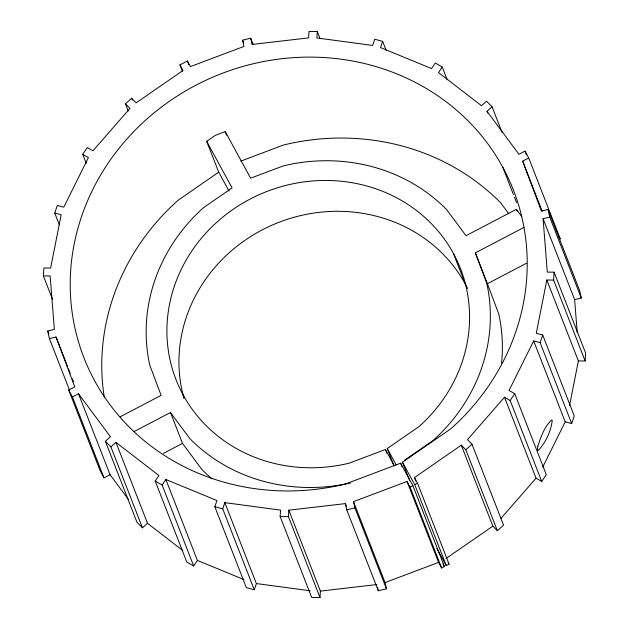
<?xml version="1.0" encoding="UTF-8"?>
<svg xmlns="http://www.w3.org/2000/svg" width="629" height="629" viewBox="0 0 629 629"><rect width="100%" height="100%" fill="white"/><g stroke="black" fill="none" stroke-linecap="round" stroke-linejoin="round"><path stroke-width="0.94" d="M52.6 299.538L43.377 275.895L43.849 268.009L50.619 268.064L61.178 214.764L54.739 213.042L57.341 205.447L63.781 207.161L88.398 157.62L82.729 154.357L87.282 147.556L92.95 150.818L129.951 108.408L125.438 103.816L131.634 98.289L136.147 102.873L183.008 70.479L179.949 64.881L187.371 60.997L190.422 66.595L243.942 46.428L242.566 40.201L250.696 38.22L253.18 44.588M346.43 506.345L345.368 503.617L288.829 510.182L320.381 591.118L319.996 597.55L311.701 597.479L280.149 516.551L280.534 510.119L224.828 502.634L222.705 508.837L254.265 589.766L246.371 587.659L214.819 506.73L216.934 500.527L165.867 479.502L162.148 485.045L193.701 565.982L197.42 560.431L165.867 479.502M319.996 597.55L288.444 516.621L288.829 510.182M250.696 38.22L252.08 44.455L308.619 37.882L309.004 31.45L317.299 31.521L316.914 37.952L372.62 45.437L374.735 39.234L382.629 41.341L386.175 50.438M553.599 280.062L546.829 280.007L578.381 360.936L585.151 360.991L553.599 280.062L554.07 272.176L547.301 272.121L543.086 218.703L549.722 217.091L581.275 298.02L574.639 299.632L577.241 332.655M585.151 360.991L585.623 353.105L554.07 272.176M546.829 280.007L536.27 333.307L542.709 335.021L574.261 415.958L571.659 423.553L565.219 421.839L533.667 340.902L540.107 342.624L571.659 423.553M569.52 405.666L578.381 360.936M382.629 41.341L380.506 47.545L431.58 68.569L435.299 63.018L442.242 67.02L447.211 79.757M254.265 589.766L256.38 583.563L224.828 502.634M540.107 342.624L542.709 335.021M533.667 340.902L509.05 390.452L514.719 393.715L546.271 474.643L541.718 481.444L536.05 478.182L504.497 397.245L467.496 439.663L472.009 444.255L503.562 525.184L497.366 530.711L492.853 526.127L461.301 445.19L414.44 477.592L415.863 481.224M542.764 467.033L565.219 421.839M193.701 565.982L186.758 561.98L155.198 481.043L158.917 475.5L115.956 442.376L110.901 446.881L142.453 527.817L147.508 523.304L115.956 442.376M442.242 67.02L438.531 72.571L481.492 105.696L486.547 101.183L492.082 106.812L502.005 132.271M541.718 481.444L510.166 400.516L514.719 393.715M500.967 518.398L536.05 478.182M142.453 527.817L136.918 522.188L105.365 441.259L110.421 436.746L78.499 393.77L72.453 396.938L104.005 477.867L110.059 474.698L128.63 499.701M487.734 113.141L487.027 111.325L492.082 106.812M497.366 530.711L465.814 449.782L472.009 444.255M229.066 191.153L218.719 172.165L206.689 141.313L215.346 135.329L225.237 131.603L250.633 178.196L283.16 165.938A173.628 161.771 -21.3 0 1 446.621 209.583L466.018 235.694L516.378 209.323L521.74 216.549M218.719 172.165L178.078 200.266A230.528 214.78 -21.3 0 0 104.225 396.962M393.982 465.782L387.26 448.54L419.048 426.564A152.674 142.24 -21.3 0 0 389.846 194.44A152.674 142.24 -21.3 0 0 168.47 310.364A152.674 142.24 -21.3 0 0 349.103 463.196L385.404 449.515L394.328 465.885M404.408 460.318L432.886 440.63A173.628 161.771 -21.3 0 0 486.744 283.184L475.375 252.858L523.996 227.399M409.589 480.43L402.489 462.221L450.922 428.734A230.528 214.78 -21.3 0 0 406.837 78.232A230.528 214.78 -21.3 0 0 72.571 253.275A230.528 214.78 -21.3 0 0 345.313 484.039L400.634 463.196L412.86 485.619L444.412 566.548L441.629 568.003L438.578 562.405L407.026 481.476L353.506 501.643L354.882 507.87L386.434 588.799L378.304 590.78L346.752 509.852L345.368 503.617M445.992 558.521L492.853 526.127M104.005 477.867L100.263 471.003L68.71 390.074L74.765 386.906L56.06 337.002L49.416 338.614L47.725 330.98L54.361 329.368L50.147 275.95L43.377 275.895M558.89 236.355L560.29 238.926L528.737 157.997L524.995 151.133L518.941 154.302L487.027 111.325M581.275 298.02L579.584 290.386L548.024 209.449L541.388 211.061L522.683 161.166L528.737 157.997M120.312 416.736L161.118 395.366L149.749 365.04A173.628 161.771 -21.3 0 1 203.615 207.594L232.085 187.906L206.689 141.313M134.008 431.62L170.475 412.53L189.872 438.641A173.628 161.771 -21.3 0 0 350.479 482.954M163.398 453.383L182.504 443.382L201.901 469.501A173.628 161.771 -21.3 0 0 211.855 478.771M501.565 363.13A173.628 161.771 -21.3 0 0 498.773 314.036L487.404 283.71L526.481 263.252M441.629 568.003L410.077 487.074L412.86 485.619M417.499 483.19L449.051 564.119L446.268 565.573L414.715 484.644L417.499 483.19L414.44 477.592M240.907 161.079L283.687 144.961A230.528 214.78 -21.3 0 1 500.723 202.9L508.798 213.774M386.434 588.799L385.058 582.572L438.578 562.405M346.752 509.852L354.882 507.87M320.381 591.118L376.92 584.545M280.149 516.551L288.444 516.621M256.38 583.563L310.168 590.788M214.819 506.73L222.705 508.837M197.42 560.431L244.013 579.616M504.497 397.245L510.166 400.516M155.198 481.043L162.148 485.045M147.508 523.304L182.795 550.517M461.301 445.19L465.814 449.782M105.365 441.259L110.901 446.881M402.489 462.221L414.715 484.644M407.026 481.476L410.077 487.074M387.26 448.54L396.184 464.91M448.178 562.523L449.051 564.119M436.872 548.339L446.268 565.573M443.005 563.961L444.412 566.548M68.71 390.074L72.453 396.938M524.995 151.133L526.418 154.765M522.683 161.166L542.182 211.179M543.086 218.703L574.639 299.632M502.752 167.188L513.406 194.503M514.467 197.239L516.598 202.703M516.378 209.323L517.085 211.14M475.375 252.858L487.404 283.71M453.375 253.353L465.051 283.302M317.299 31.521L320.13 38.794M242.566 40.201L243.627 42.929M400.634 463.196L402.057 466.836M385.404 449.515L386.819 453.139M225.237 131.603L226.652 135.227M187.371 60.997L188.786 64.63M353.506 501.643L385.058 582.572M179.949 64.881L182.434 71.242M131.634 98.289L132.342 100.105M125.438 103.816L128.269 111.089M183.125 394.87L184.187 397.591M82.729 154.357L86.275 163.446M170.475 412.53L182.504 443.382M54.739 213.042L59.346 224.868M78.499 393.77L110.059 474.698M56.06 337.002L67.759 367.014M68.467 368.83L70.236 373.374M72.366 378.831L73.428 381.559M47.725 330.98L48.787 333.708M49.416 338.614L69.63 390.452M548.024 209.449L549.722 217.091M377.51 587.219L378.304 590.78M184.03 398.519A152.674 142.24 -21.3 0 1 278.875 222.336A152.674 142.24 -21.3 0 1 467.654 288.522M537.748 446.433L537.449 450.207L538.054 450.616C545.768 442.785 550.87 431.274 552.262 420.384L551.657 419.975C544.266 426.729 540.877 437.108 537.748 446.433"/></g></svg>
